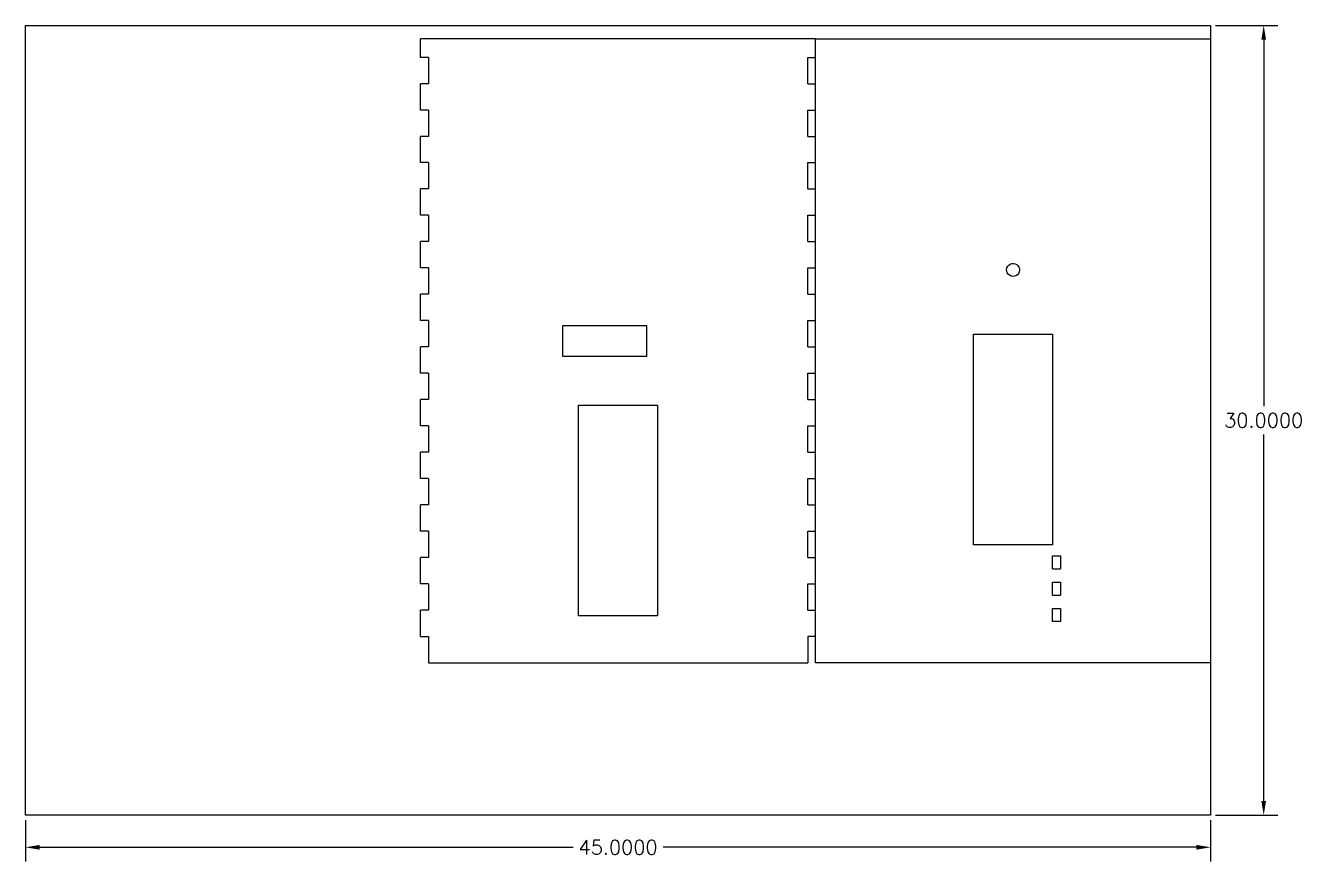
# Model space of a CAD drawing. Header units: centimetres. Extents: x -49.3 to 49.6, y -18 to 48.8.
# Drawn here: x -49.27 to -0.82, y -18.02 to 13.74 of the extents above; entities that cross this region are included whole.
import ezdxf

# ---------------------------------------------------------------- set-up
doc = ezdxf.new("R2010")
doc.units = ezdxf.units.CM
doc.layers.get('0').update_dxf_attribs({"linetype": 'CONTINUOUS'})
doc.layers.get('Defpoints').update_dxf_attribs({"linetype": 'CONTINUOUS'})
doc.styles.get("Standard").update_dxf_attribs({"font": 'txt.shx', "bigfont": 'bigfont.shx'})
doc.dimstyles.get("Standard").update_dxf_attribs({"dimscale": 3, "dimtxt": 0.18, "dimasz": 0.18, "dimexe": 0.18, "dimexo": 0.0625, "dimgap": 0.09, "dimtad": 0, "dimtih": 1, "dimtoh": 1, "dimdec": 4, "dimzin": 0, "dimdsep": 46, "dimtxsty": 'STANDARD', "dimcen": 0.09, "dimadec": 0, "dimazin": 0, "dimtfac": 1, "dimtdec": 4, "dimtofl": 0, "dimtmove": 0, "dimatfit": 3, "dimfxl": 1, "dimtolj": 1, "dimtzin": 0, "dimarcsym": 0})

# ---------------------------------------------------------------- blocks, each defined once
blk = doc.blocks.new('*D13')
at = {"color": 0, "lineweight": -2, "transparency": 16777216}
for p, q in [((-49.268, -16.447), (-49.268, -18.02)), ((-4.268, -16.447), (-4.268, -18.02)), ((-48.728, -17.48), (-28.478, -17.48)), ((-4.808, -17.48), (-25.058, -17.48))]:
    blk.add_line(p, q, dxfattribs=at)
at = {"color": 0, "transparency": 16777216}
for points in [[(-48.728, -17.39), (-48.728, -17.57), (-49.268, -17.48)], [(-4.808, -17.39), (-4.808, -17.57), (-4.268, -17.48)]]:
    blk.add_solid(points, dxfattribs=at)
at = {"layer": 'Defpoints', "color": 0, "transparency": 16777216}
for p in [(-49.268, -16.26), (-4.268, -16.26), (-4.268, -17.48)]:
    blk.add_point(p, dxfattribs=at)
at = {"color": 0, "transparency": 16777216, "insert": (-26.768, -17.48), "char_height": 0.54, "attachment_point": 5}
blk.add_mtext('\\A1;45.0000', dxfattribs=at)
blk = doc.blocks.new('*D14')
at = {"color": 0, "lineweight": -2, "transparency": 16777216}
for p, q in [((-4.081, 13.74), (-1.713, 13.74)), ((-2.253, 13.2), (-2.253, -0.72)), ((-2.253, -15.72), (-2.253, -1.8)), ((-4.081, -16.26), (-1.713, -16.26))]:
    blk.add_line(p, q, dxfattribs=at)
at = {"color": 0, "transparency": 16777216}
for points in [[(-2.343, 13.2), (-2.163, 13.2), (-2.253, 13.74)], [(-2.343, -15.72), (-2.163, -15.72), (-2.253, -16.26)]]:
    blk.add_solid(points, dxfattribs=at)
at = {"layer": 'Defpoints', "color": 0, "transparency": 16777216}
for p in [(-4.268, 13.74), (-4.268, -16.26), (-2.253, -16.26)]:
    blk.add_point(p, dxfattribs=at)
at = {"color": 0, "transparency": 16777216, "insert": (-2.253, -1.26), "char_height": 0.54, "attachment_point": 5}
blk.add_mtext('\\A1;30.0000', dxfattribs=at)

msp = doc.modelspace()

# ---------------------------------------------------------------- linework, layer by layer
at = {"color": 85, "true_color": 0x58ba48}
for p, q in [((-49.26802, -16.25966), (-49.26802, 13.74034)), ((-49.26802, 13.74034), (-4.26802, 13.74034)), ((-4.26802, 13.74034), (-4.26802, -16.25966)), ((-4.26802, -16.25966), (-49.26802, -16.25966))]:
    msp.add_line(p, q, dxfattribs=at)
at = {"color": 0}
for p, q in [((-19.26802, 13.24034), (-34.26802, 13.24034)), ((-34.26802, 12.52956), (-34.26802, 13.24034)), ((-19.26802, 12.52956), (-19.26802, 13.24034)), ((-19.26802, 13.24034), (-4.26802, 13.24034)), ((-4.26802, 13.24034), (-4.26802, -10.47044)), ((-33.96802, 12.52956), (-34.26802, 12.52956)), ((-33.96802, 12.52956), (-33.96802, 11.52956)), ((-19.56802, 12.52956), (-19.26802, 12.52956)), ((-19.56802, 11.52956), (-19.56802, 12.52956)), ((-19.26802, 11.52956), (-19.26802, 12.52956)), ((-34.26802, 10.52956), (-34.26802, 11.52956)), ((-33.96802, 11.52956), (-34.26802, 11.52956)), ((-19.56802, 11.52956), (-19.26802, 11.52956)), ((-19.26802, 10.52956), (-19.26802, 11.52956)), ((-33.96802, 10.52956), (-34.26802, 10.52956)), ((-33.96802, 10.52956), (-33.96802, 9.52956)), ((-19.56802, 9.52956), (-19.56802, 10.52956)), ((-19.56802, 10.52956), (-19.26802, 10.52956)), ((-19.26802, 9.52956), (-19.26802, 10.52956)), ((-34.26802, 8.52956), (-34.26802, 9.52956)), ((-33.96802, 9.52956), (-34.26802, 9.52956)), ((-19.56802, 9.52956), (-19.26802, 9.52956)), ((-19.26802, 8.52956), (-19.26802, 9.52956)), ((-33.96802, 8.52956), (-34.26802, 8.52956)), ((-33.96802, 8.52956), (-33.96802, 7.52956)), ((-19.56802, 7.52956), (-19.56802, 8.52956)), ((-19.56802, 8.52956), (-19.26802, 8.52956)), ((-19.26802, 7.52956), (-19.26802, 8.52956)), ((-34.26802, 6.52956), (-34.26802, 7.52956)), ((-33.96802, 7.52956), (-34.26802, 7.52956)), ((-19.56802, 7.52956), (-19.26802, 7.52956)), ((-19.26802, 6.52956), (-19.26802, 7.52956)), ((-33.96802, 6.52956), (-34.26802, 6.52956)), ((-33.96802, 6.52956), (-33.96802, 5.52956)), ((-19.56802, 5.52956), (-19.56802, 6.52956)), ((-19.56802, 6.52956), (-19.26802, 6.52956)), ((-19.26802, 5.52956), (-19.26802, 6.52956)), ((-33.96802, 5.52956), (-34.26802, 5.52956)), ((-34.26802, 4.52956), (-34.26802, 5.52956)), ((-19.56802, 5.52956), (-19.26802, 5.52956)), ((-19.26802, 4.52956), (-19.26802, 5.52956)), ((-33.96802, 4.52956), (-34.26802, 4.52956)), ((-33.96802, 4.52956), (-33.96802, 3.52956)), ((-19.56802, 3.52956), (-19.56802, 4.52956)), ((-19.56802, 4.52956), (-19.26802, 4.52956)), ((-19.26802, 3.52956), (-19.26802, 4.52956)), ((-12.01392, 4.47052), (-12.00149, 4.53363)), ((-12.00958, 4.40634), (-12.01392, 4.47052)), ((-11.98879, 4.34547), (-12.00958, 4.40634)), ((-12.00149, 4.53363), (-11.97316, 4.59138)), ((-11.97316, 4.59138), (-11.93084, 4.63982)), ((-11.93084, 4.63982), (-11.87743, 4.67566)), ((-11.87743, 4.67566), (-11.81656, 4.69646)), ((-11.81656, 4.69646), (-11.75239, 4.70079)), ((-11.75239, 4.70079), (-11.68927, 4.68837)), ((-11.68927, 4.68837), (-11.63153, 4.66003)), ((-11.63153, 4.66003), (-11.58308, 4.61772)), ((-11.58308, 4.61772), (-11.54724, 4.56431)), ((-11.53454, 4.37615), (-11.56287, 4.3184)), ((-11.54724, 4.56431), (-11.52645, 4.50344)), ((-11.52211, 4.43926), (-11.53454, 4.37615)), ((-11.52645, 4.50344), (-11.52211, 4.43926)), ((-11.95295, 4.29206), (-11.98879, 4.34547)), ((-11.9045, 4.24975), (-11.95295, 4.29206)), ((-11.84676, 4.22141), (-11.9045, 4.24975)), ((-11.78364, 4.20899), (-11.84676, 4.22141)), ((-11.71947, 4.21332), (-11.78364, 4.20899)), ((-11.6586, 4.23412), (-11.71947, 4.21332)), ((-11.60519, 4.26996), (-11.6586, 4.23412)), ((-11.56287, 4.3184), (-11.60519, 4.26996)), ((-33.96802, 3.52956), (-34.26802, 3.52956)), ((-34.26802, 2.52956), (-34.26802, 3.52956)), ((-19.56802, 3.52956), (-19.26802, 3.52956)), ((-19.26802, 2.52956), (-19.26802, 3.52956)), ((-33.96802, 2.52956), (-34.26802, 2.52956)), ((-33.96802, 2.52956), (-33.96802, 1.52956)), ((-19.56802, 2.52956), (-19.26802, 2.52956)), ((-19.56802, 1.52956), (-19.56802, 2.52956)), ((-19.26802, 1.52956), (-19.26802, 2.52956)), ((-28.86293, 1.16989), (-28.86293, 2.33989)), ((-28.86293, 2.33989), (-25.68293, 2.33989)), ((-25.68293, 2.33989), (-25.68293, 1.16989)), ((-13.26802, -5.98885), (-13.26802, 2.01115)), ((-13.26802, 2.01115), (-10.26802, 2.01115)), ((-10.26802, 2.01115), (-10.26802, -5.98885)), ((-33.96802, 1.52956), (-34.26802, 1.52956)), ((-34.26802, 0.52956), (-34.26802, 1.52956)), ((-19.56802, 1.52956), (-19.26802, 1.52956)), ((-19.26802, 0.52956), (-19.26802, 1.52956)), ((-25.68293, 1.16989), (-28.86293, 1.16989)), ((-33.96802, 0.52956), (-34.26802, 0.52956)), ((-33.96802, 0.52956), (-33.96802, -0.47044)), ((-19.56802, 0.52956), (-19.26802, 0.52956)), ((-19.56802, -0.47044), (-19.56802, 0.52956)), ((-19.26802, -0.47044), (-19.26802, 0.52956)), ((-33.96802, -0.47044), (-34.26802, -0.47044)), ((-34.26802, -1.47044), (-34.26802, -0.47044)), ((-19.56802, -0.47044), (-19.26802, -0.47044)), ((-19.26802, -1.47044), (-19.26802, -0.47044)), ((-28.26802, -0.68885), (-25.26802, -0.68885)), ((-28.26802, -8.68885), (-28.26802, -0.68885)), ((-25.26802, -0.68885), (-25.26802, -8.68885)), ((-33.96802, -1.47044), (-34.26802, -1.47044)), ((-33.96802, -1.47044), (-33.96802, -2.47044)), ((-19.56802, -2.47044), (-19.56802, -1.47044)), ((-19.56802, -1.47044), (-19.26802, -1.47044)), ((-19.26802, -2.47044), (-19.26802, -1.47044)), ((-33.96802, -2.47044), (-34.26802, -2.47044)), ((-34.26802, -3.47044), (-34.26802, -2.47044)), ((-19.56802, -2.47044), (-19.26802, -2.47044)), ((-19.26802, -3.47044), (-19.26802, -2.47044)), ((-33.96802, -3.47044), (-34.26802, -3.47044)), ((-33.96802, -3.47044), (-33.96802, -4.47044)), ((-19.56802, -3.47044), (-19.26802, -3.47044)), ((-19.56802, -4.47044), (-19.56802, -3.47044)), ((-19.26802, -4.47044), (-19.26802, -3.47044)), ((-33.96802, -4.47044), (-34.26802, -4.47044)), ((-34.26802, -5.47044), (-34.26802, -4.47044)), ((-19.56802, -4.47044), (-19.26802, -4.47044)), ((-19.26802, -5.47044), (-19.26802, -4.47044)), ((-33.96802, -5.47044), (-34.26802, -5.47044)), ((-33.96802, -5.47044), (-33.96802, -6.47044)), ((-19.56802, -5.47044), (-19.26802, -5.47044)), ((-19.56802, -6.47044), (-19.56802, -5.47044)), ((-19.26802, -6.47044), (-19.26802, -5.47044)), ((-10.26802, -5.98885), (-13.26802, -5.98885)), ((-34.26802, -7.47044), (-34.26802, -6.47044)), ((-33.96802, -6.47044), (-34.26802, -6.47044)), ((-19.56802, -6.47044), (-19.26802, -6.47044)), ((-19.26802, -7.47044), (-19.26802, -6.47044)), ((-10.26802, -6.40371), (-9.96802, -6.40371)), ((-10.26802, -6.90371), (-10.26802, -6.40371)), ((-9.96802, -6.40371), (-9.96802, -6.90371)), ((-10.26802, -6.90371), (-9.96802, -6.90371)), ((-33.96802, -7.47044), (-34.26802, -7.47044)), ((-33.96802, -7.47044), (-33.96802, -8.47044)), ((-19.56802, -8.47044), (-19.56802, -7.47044)), ((-19.56802, -7.47044), (-19.26802, -7.47044)), ((-19.26802, -8.47044), (-19.26802, -7.47044)), ((-10.26802, -7.40371), (-9.96802, -7.40371)), ((-10.26802, -7.90371), (-10.26802, -7.40371)), ((-9.96802, -7.40371), (-9.96802, -7.90371)), ((-10.26802, -7.90371), (-9.96802, -7.90371)), ((-33.96802, -8.47044), (-34.26802, -8.47044)), ((-34.26802, -9.47044), (-34.26802, -8.47044)), ((-25.26802, -8.68885), (-28.26802, -8.68885)), ((-19.56802, -8.47044), (-19.26802, -8.47044)), ((-19.26802, -9.47044), (-19.26802, -8.47044)), ((-10.26802, -8.40371), (-9.96802, -8.40371)), ((-10.26802, -8.90371), (-10.26802, -8.40371)), ((-9.96802, -8.40371), (-9.96802, -8.90371)), ((-9.96802, -8.90371), (-10.26802, -8.90371)), ((-34.26802, -9.47044), (-33.96802, -9.47044)), ((-33.96802, -9.47044), (-33.96802, -10.47044)), ((-19.26802, -9.47044), (-19.56802, -9.47044)), ((-19.56802, -9.47044), (-19.56802, -10.47044)), ((-19.26802, -10.47044), (-19.26802, -9.47044)), ((-33.96802, -10.47044), (-19.56802, -10.47044)), ((-4.26802, -10.47044), (-19.26802, -10.47044))]:
    msp.add_line(p, q, dxfattribs=at)

# ---------------------------------------------------------------- dimensions: what is measured, and where the dimension line sits
at = {"color": 2, "true_color": 0xf1eb1f}
dim = msp.add_aligned_dim(p1=(-4.26802, 13.74034), p2=(-4.26802, -16.25966), distance=2.01545, dimstyle='STANDARD', dxfattribs=at)
dim.commit()
dim.dimension.update_dxf_attribs({"geometry": '*D14', "text_midpoint": (-2.25256, -1.25966)})
dim = msp.add_linear_dim(base=(-4.26802, -17.47967), p1=(-49.26802, -16.25966), p2=(-4.26802, -16.25966), dimstyle='STANDARD', dxfattribs=at)
dim.commit()
dim.dimension.update_dxf_attribs({"geometry": '*D13', "text_midpoint": (-26.76802, -17.47967)})

doc.saveas('drawing.dxf')
